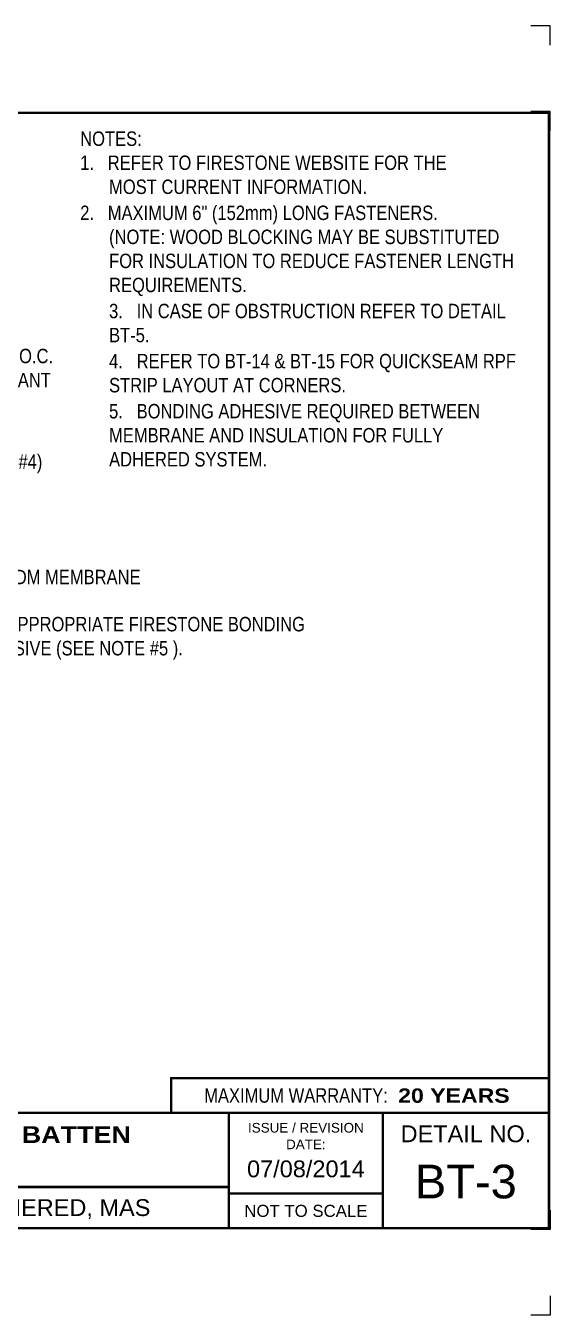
# Model space of a CAD drawing. Header units: inches. Extents: x 143.4 to 163.5, y -71.9 to -55.1.
# Drawn here: x 156.66 to 163.48, y -71.87 to -55.11 of the extents above; entities that cross this region are included whole.
import ezdxf
from ezdxf.enums import TextEntityAlignment as Align

# ---------------------------------------------------------------- set-up
doc = ezdxf.new("R2010")
doc.units = ezdxf.units.IN
doc.header["$MEASUREMENT"] = 0
doc.layers.get('0').update_dxf_attribs({"linetype": 'CONTINUOUS'})
doc.layers.get('DEFPOINTS').update_dxf_attribs({"linetype": 'CONTINUOUS'})
for name, color, linetype in [('FSBP-ANNO-NOTE', 7, 'CONTINUOUS'), ('FSBP-TTLB', 7, 'CONTINUOUS'), ('FSBP-TTLB-BORDER', 7, 'CONTINUOUS'), ('FSBP-TTLB-TEXT', 7, 'CONTINUOUS')]:
    doc.layers.add(name, color=color, linetype=linetype)
doc.styles.add('FSBP_ARIAL', font='arial.ttf')
doc.styles.add('FSBP_ARIAL_BOLD', font='')
doc.styles.add('FSBP_ARIAL_NAR', font='ARIALN.TTF')
doc.styles.get('FSBP_ARIAL_BOLD').set_extended_font_data('Arial Black')

# ---------------------------------------------------------------- blocks, each defined once
blk = doc.blocks.new('TTLB-EPDM_2')
at = {"layer": 'DEFPOINTS', "linetype": 'Continuous', "ltscale": 1.75}
for points in [[(20.01562500000003, 13.88083333333333), (20.01562500000003, 14.13083333333333), (19.76562500000003, 14.13083333333333)], [(20.01562500000003, -2.380833333333342), (20.01562500000003, -2.630833333333342), (19.76562500000003, -2.630833333333342)]]:
    blk.add_lwpolyline(points, dxfattribs=at)
at = {"layer": 'DEFPOINTS', "color": 1}
for points in [[(20.015625, 12.765625), (20.015625, 13.015625), (19.765625, 13.015625)], [(20.015625, -1.265625), (20.015625, -1.515625), (19.765625, -1.515625)]]:
    blk.add_lwpolyline(points, dxfattribs=at)
at = {"layer": 'FSBP-TTLB', "const_width": 0.03125}
blk.add_lwpolyline([(15.09028770518938, 0), (20, 0), (20, 0.4512598240669945), (15.09028770518938, 0.4512598240669945)], close=True, dxfattribs=at)
for points in [[(0, 0), (0, -1.5), (20, -1.5), (20, 0), (0, 0)], [(15.84028770518938, 0), (15.84028770518938, -0.9643749050531198)], [(17.84110496735593, 0), (17.84110496735593, -1.5)], [(20, 0), (20, -1.5)], [(4.825208527206769, -0.9643749050531198), (15.84028770518938, -0.9643749050531198)], [(15.84028770518938, -0.9643749050531198), (15.84028770518938, -1.5)], [(15.84028770518938, -1.048740175933006), (17.84110496735593, -1.048740175933006)]]:
    blk.add_lwpolyline(points, dxfattribs=at)
at = {"layer": 'FSBP-TTLB-BORDER', "const_width": 0.03125}
blk.add_lwpolyline([(20, 0), (20, 13), (0, 13), (0, 0)], dxfattribs=at)
at = {"layer": 'FSBP-TTLB-TEXT', "style": 'FSBP_ARIAL_NAR'}
blk.add_text('MAXIMUM WARRANTY:', height=0.1875, dxfattribs=at).set_placement((17.90516569312837, 0.2256299120335257), align=Align.MIDDLE_RIGHT)
at = {"layer": 'FSBP-TTLB-TEXT', "style": 'FSBP_ARIAL'}
for s, height, p in [('ISSUE / REVISION', 0.125, (16.84069633627263, -0.1938496373466023)), ('DETAIL NO.', 0.21875, (18.92055248367797, -0.2724398367368792)), ('DATE:', 0.125, (16.84069633627263, -0.409973105348854)), ('NOT TO SCALE', 0.15625, (16.84069633627263, -1.274370087966503))]:
    blk.add_text(s, height=height, dxfattribs=at).set_placement(p, align=Align.MIDDLE_CENTER)
at = {"layer": 'FSBP-TTLB-TEXT'}
for tag, height, style, p in [('MAXIMUM_WARRANTY', 0.1875, 'FSBP_ARIAL_BOLD', (18.03987100774941, 0.2240244307510579)), ('ACCPT_SYSTEMS', 0.21875, 'FSBP_ARIAL', (12.49438170418193, -1.23218745252656))]:
    blk.add_attdef(tag, text='', height=height, dxfattribs=dict(at, style=style)).set_placement(p, align=Align.MIDDLE_LEFT)
for tag, height, style, p in [('DETAIL_DESCP_LINE_1', 0.21875, 'FSBP_ARIAL_BOLD', (10.33118450231211, -0.2831249841755152)), ('DETAIL_DESCP_LINE_2', 0.21875, 'FSBP_ARIAL_BOLD', (10.33118450231211, -0.6812499208775904)), ('ISSUE_REV_DATE', 0.21875, 'FSBP_ARIAL', (16.84069633627263, -0.7282559425942452)), ('DETAIL_NUMBER', 0.4375, 'FSBP_ARIAL', (18.91941590748775, -0.8931630692489421))]:
    blk.add_attdef(tag, text='', height=height, dxfattribs=dict(at, style=style)).set_placement(p, align=Align.MIDDLE_CENTER)

msp = doc.modelspace()

# ---------------------------------------------------------------- block references
at = {"ltscale": 1.75}
ref = msp.add_blockref('TTLB-EPDM_2', (143.462701130455, -69.23903783689859), dxfattribs=at)
ref.add_attrib('DETAIL_DESCP_LINE_1', 'BASE TIE-IN WITH QUICKSEAM RPF AND BATTEN', dxfattribs={"layer": 'FSBP-TTLB-TEXT', "height": 0.21875, "style": 'FSBP_ARIAL_BOLD'}).set_placement((153.7938856327671, -69.5221628210741), align=Align.MIDDLE_CENTER)
ref.add_attrib('ACCPT_SYSTEMS', 'ADHERED, MAS', dxfattribs={"layer": 'FSBP-TTLB-TEXT', "height": 0.21875, "style": 'FSBP_ARIAL'}).set_placement((155.9570828346369, -70.47122528942515), align=Align.MIDDLE_LEFT)
ref.add_attrib('ISSUE_REV_DATE', '07/08/2014', dxfattribs={"layer": 'FSBP-TTLB-TEXT', "height": 0.21875, "style": 'FSBP_ARIAL'}).set_placement((160.3033974667276, -69.96729377949283), align=Align.MIDDLE_CENTER)
ref.add_attrib('DETAIL_NUMBER', 'BT-3', dxfattribs={"layer": 'FSBP-TTLB-TEXT', "height": 0.4375, "style": 'FSBP_ARIAL'}).set_placement((162.3821170379427, -70.13220090614753), align=Align.MIDDLE_CENTER)
ref.add_attrib('MAXIMUM_WARRANTY', '20 YEARS', dxfattribs={"layer": 'FSBP-TTLB-TEXT', "height": 0.1875, "style": 'FSBP_ARIAL_BOLD'}).set_placement((161.5025721382044, -69.01501340614753), align=Align.MIDDLE_LEFT)

# ---------------------------------------------------------------- texts
at = {"layer": 'FSBP-ANNO-NOTE', "style": 'FSBP_ARIAL_NAR'}
for s, p in [('QUICKSEAM RPF STRIP (SEE NOTE #4)', (152.8218838921475, -60.77382360593963)), ('RUBBERGARD EPDM MEMBRANE', (154.6595754902966, -62.2738236059396))]:
    msp.add_text(s, height=0.1875, dxfattribs=at).set_placement(p, align=Align.MIDDLE_LEFT)
at = {"layer": 'FSBP-ANNO-NOTE', "char_height": 0.1875, "attachment_point": 1, "style": 'FSBP_ARIAL_NAR'}
for s, width, heights, insert in [('\\pi-0.375,l0.375,t0.1875,0.375;NOTES:\\P1.   REFER TO FIRESTONE WEBSITE FOR THE                MOST CURRENT INFORMATION.\\P{\\H0.083333x;\\P\\pt0.375;}2.   MAXIMUM 6" (152mm) LONG FASTENERS. \\P\\pi0;(NOTE: WOOD BLOCKING MAY BE SUBSTITUTED FOR INSULATION TO REDUCE FASTENER LENGTH REQUIREMENTS.\\P{\\H0.083333x;\\P\\pi-0.375;}3.   IN CASE OF OBSTRUCTION REFER TO DETAIL BT-5.\\P{\\H0.083333x;\\P}4.   REFER TO BT-14 & BT-15 FOR QUICKSEAM RPF STRIP LAYOUT AT CORNERS.\\P{\\H0.083333x;\\P}5.   BONDING ADHESIVE REQUIRED BETWEEN MEMBRANE AND INSULATION FOR FULLY ADHERED SYSTEM.', 5.757284844875358, [4.869563116183139], (157.3712081993064, -56.48200698435139)), ('\\pt0.375;FIRESTONE BATTEN FASTENED 12" (305 mm) O.C. MAX WITH FIRESTONE FASTENERS (AP SEALANT OVER FASTENER  HEADS) (SEE NOTE #4 ).', 5.335316703075335, [0.9575897169561376], (151.8231156066413, -59.30701150239474)), ('\\pt0.375;USE APPROPRIATE FIRESTONE BONDING ADHESIVE (SEE NOTE #5 ).', 5.335316703075335, [0.9575897169561376], (155.9122264750029, -62.79256935120048))]:
    msp.add_mtext_dynamic_manual_height_columns(s, width=width, gutter_width=25.61258359297398, heights=heights, dxfattribs=dict(at, insert=insert))

doc.saveas('drawing.dxf')
